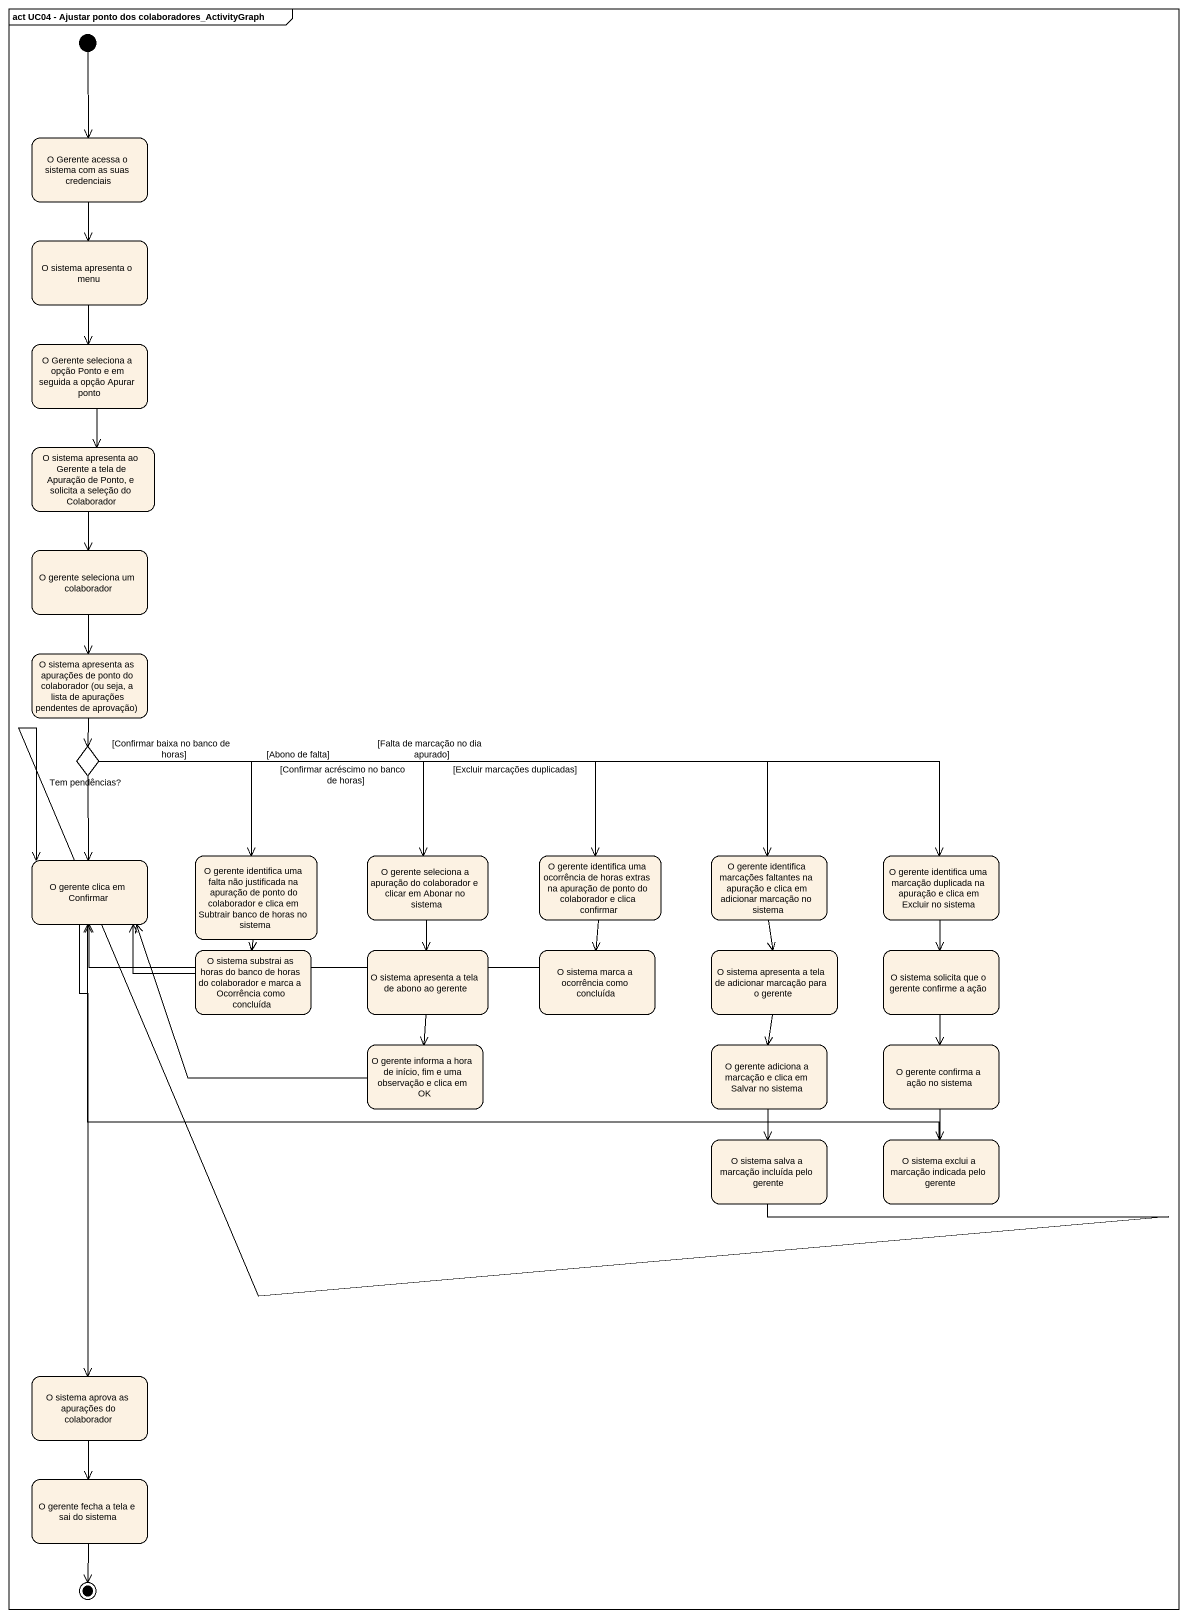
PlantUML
@startuml
mainframe act UC04 - Ajustar ponto dos colaboradores_ActivityGraph
hide empty description
state "O Gerente acessa o sistema com as suas credenciais" as O_Gerente_acessa_o_sistema
state "O sistema apresenta o menu" as O_sistema_apresenta_o_menu
state "O Gerente seleciona a opção Ponto e em seguida a opção Apurar ponto" as O_Gerente_seleciona_a_opção
state "O sistema apresenta ao Gerente a tela de Apuração de Ponto, e solicita a seleção do Colaborador" as O_sistema_apresenta_ao
state "O gerente seleciona um colaborador" as O_gerente_seleciona_um
state "O sistema apresenta as apurações de ponto do colaborador (ou seja, a lista de apurações pendentes de aprovação)" as O_sistema_apresenta_as
state "Tem pendências?" as Tem_pendências <<choice>>
state "O gerente identifica uma falta não justificada na apuração de ponto do colaborador e clica em Subtrair banco de horas no sistema" as O_gerente_identifica_uma
state "O gerente seleciona a apuração do colaborador e clicar em Abonar no sistema" as O_gerente_seleciona_a
state "O gerente identifica uma ocorrência de horas extras na apuração de ponto do colaborador e clica confirmar" as O_gerente_identifica_uma_2
state "O gerente identifica marcações faltantes na apuração e clica em adicionar marcação no sistema" as O_gerente_identifica
state "O gerente identifica uma marcação duplicada na apuração e clica em Excluir no sistema" as O_gerente_identifica_uma_3
state "O gerente clica em Confirmar" as O_gerente_clica_em_Confirmar
state "O sistema substrai as horas do banco de horas do colaborador e marca a Ocorrência como concluída" as O_sistema_substrai_as_horas
state "O sistema apresenta a tela de abono ao gerente" as O_sistema_apresenta_a_tela
state "O sistema marca a ocorrência como concluída" as O_sistema_marca_a
state "O sistema apresenta a tela de adicionar marcação para o gerente" as O_sistema_apresenta_a_tela_2
state "O sistema solicita que o gerente confirme a ação" as O_sistema_solicita_que_o
state "O gerente informa a hora de início, fim e uma observação e clica em OK" as O_gerente_informa_a_hora_de
state "O gerente adiciona a marcação e clica em Salvar no sistema" as O_gerente_adiciona_a
state "O gerente confirma a ação no sistema" as O_gerente_confirma_a_ação
state "O sistema salva a marcação incluída pelo gerente" as O_sistema_salva_a_marcação
state "O sistema exclui a marcação indicada pelo gerente" as O_sistema_exclui_a_marcação
state "O sistema aprova as apurações do colaborador" as O_sistema_aprova_as
state "O gerente fecha a tela e sai do sistema" as O_gerente_fecha_a_tela_e
[*] --> O_Gerente_acessa_o_sistema
O_Gerente_acessa_o_sistema --> O_sistema_apresenta_o_menu
O_sistema_apresenta_o_menu --> O_Gerente_seleciona_a_opção
O_Gerente_seleciona_a_opção --> O_sistema_apresenta_ao
O_sistema_apresenta_ao --> O_gerente_seleciona_um
O_gerente_seleciona_um --> O_sistema_apresenta_as
O_sistema_apresenta_as --> Tem_pendências
Tem_pendências --> O_gerente_identifica_uma : [Confirmar baixa no banco de horas]
Tem_pendências -right-> O_gerente_seleciona_a : [Abono de falta]
Tem_pendências -right-> O_gerente_identifica_uma_2 : [Confirmar acréscimo no banco de horas]
Tem_pendências -right-> O_gerente_identifica : [Falta de marcação no dia apurado]
Tem_pendências -right-> O_gerente_identifica_uma_3 : [Excluir marcações duplicadas]
Tem_pendências --> O_gerente_clica_em_Confirmar
O_gerente_identifica_uma --> O_sistema_substrai_as_horas
O_gerente_seleciona_a --> O_sistema_apresenta_a_tela
O_gerente_identifica_uma_2 --> O_sistema_marca_a
O_gerente_identifica --> O_sistema_apresenta_a_tela_2
O_gerente_identifica_uma_3 --> O_sistema_solicita_que_o
O_gerente_clica_em_Confirmar --> O_sistema_aprova_as
O_sistema_substrai_as_horas -left-> O_gerente_clica_em_Confirmar
O_sistema_apresenta_a_tela --> O_gerente_informa_a_hora_de
O_sistema_marca_a -left-> O_gerente_clica_em_Confirmar
O_sistema_apresenta_a_tela_2 --> O_gerente_adiciona_a
O_sistema_solicita_que_o --> O_gerente_confirma_a_ação
O_gerente_informa_a_hora_de -left-> O_gerente_clica_em_Confirmar
O_gerente_adiciona_a --> O_sistema_salva_a_marcação
O_gerente_confirma_a_ação --> O_sistema_exclui_a_marcação
O_sistema_salva_a_marcação -left-> O_gerente_clica_em_Confirmar
O_sistema_exclui_a_marcação -left-> O_gerente_clica_em_Confirmar
O_sistema_aprova_as --> O_gerente_fecha_a_tela_e
O_gerente_fecha_a_tela_e --> [*]
@enduml
